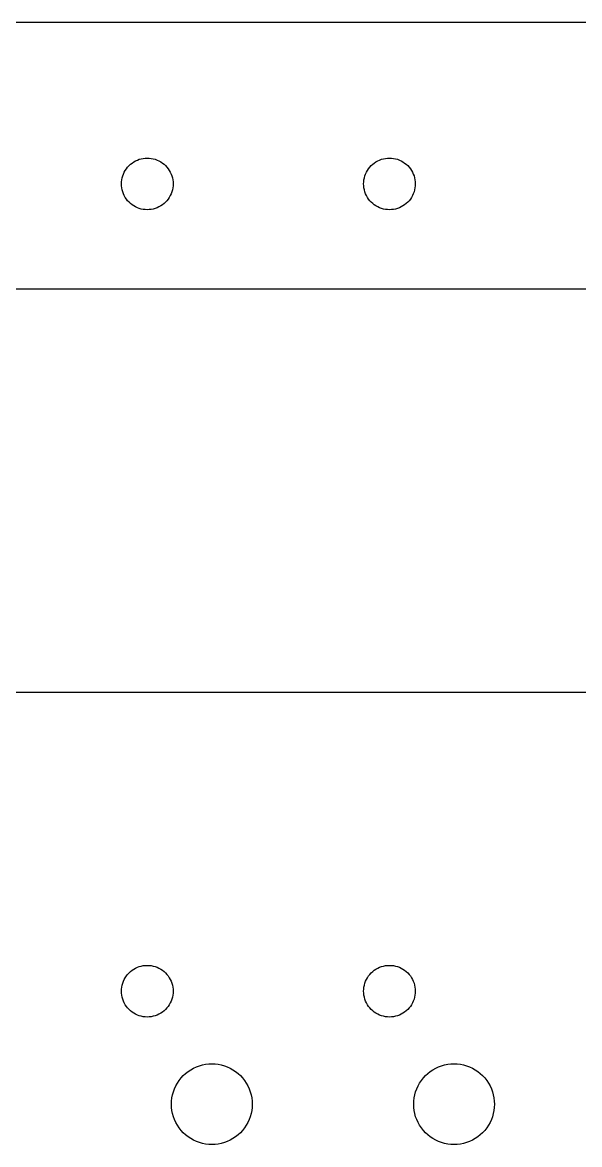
# Model space of a CAD drawing. Extents: x -2 to 337, y 54 to 261.
# Drawn here: x 216.5 to 251, y 191.9 to 261.4 of the extents above; entities that cross this region are included whole.
import ezdxf

# ---------------------------------------------------------------- set-up
doc = ezdxf.new("R2010")
doc.units = 0
doc.layers.get('0').update_dxf_attribs({"linetype": 'CONTINUOUS'})

msp = doc.modelspace()

# ---------------------------------------------------------------- linework, layer by layer
at = {"color": 7}
for p, q in [((336.709964, 261.436656), (-2.29, 261.436656)), ((223.715984, 252.958661), (223.835982, 252.992663)), ((223.835982, 252.992663), (223.959982, 253.016652)), ((223.959982, 253.016652), (224.083982, 253.031666)), ((224.083982, 253.031666), (224.209983, 253.036662)), ((224.209983, 253.036662), (224.335983, 253.031666)), ((224.335983, 253.031666), (224.459983, 253.016652)), ((224.459983, 253.016652), (224.583983, 252.992663)), ((224.583983, 252.992663), (224.703981, 252.958661)), ((238.715973, 252.958661), (238.835974, 252.992663)), ((238.835974, 252.992663), (238.959983, 253.016652)), ((238.959983, 253.016652), (239.083991, 253.031666)), ((239.083991, 253.031666), (239.209975, 253.036662)), ((239.209975, 253.036662), (239.335987, 253.031666)), ((239.335987, 253.031666), (239.459996, 253.016652)), ((239.459996, 253.016652), (239.583976, 252.992663)), ((239.583976, 252.992663), (239.703977, 252.958661)), ((222.845983, 252.272664), (222.915982, 252.376663)), ((222.915982, 252.376663), (222.992981, 252.475663)), ((222.992981, 252.475663), (223.078983, 252.567662)), ((223.078983, 252.567662), (223.170981, 252.653664)), ((223.170981, 252.653664), (223.269982, 252.730662)), ((223.269982, 252.730662), (223.373981, 252.800662)), ((223.373981, 252.800662), (223.483983, 252.862663)), ((223.483983, 252.862663), (223.597984, 252.914663)), ((223.597984, 252.914663), (223.715984, 252.958661)), ((224.703981, 252.958661), (224.821981, 252.914663)), ((224.821981, 252.914663), (224.935982, 252.862663)), ((224.935982, 252.862663), (225.045981, 252.800662)), ((225.045981, 252.800662), (225.149983, 252.730662)), ((225.149983, 252.730662), (225.248981, 252.653664)), ((225.248981, 252.653664), (225.340982, 252.567662)), ((225.340982, 252.567662), (225.426981, 252.475663)), ((225.426981, 252.475663), (225.503983, 252.376663)), ((225.503983, 252.376663), (225.573982, 252.272664)), ((237.845995, 252.272664), (237.915986, 252.376663)), ((237.915986, 252.376663), (237.992976, 252.475663)), ((237.992976, 252.475663), (238.07897, 252.567662)), ((238.07897, 252.567662), (238.170974, 252.653664)), ((238.170974, 252.653664), (238.269978, 252.730662)), ((238.269978, 252.730662), (238.373976, 252.800662)), ((238.373976, 252.800662), (238.483987, 252.862663)), ((238.483987, 252.862663), (238.597976, 252.914663)), ((238.597976, 252.914663), (238.715973, 252.958661)), ((239.703977, 252.958661), (239.821974, 252.914663)), ((239.821974, 252.914663), (239.935992, 252.862663)), ((239.935992, 252.862663), (240.045974, 252.800662)), ((240.045974, 252.800662), (240.149973, 252.730662)), ((240.149973, 252.730662), (240.248976, 252.653664)), ((240.248976, 252.653664), (240.340981, 252.567662)), ((240.340981, 252.567662), (240.426974, 252.475663)), ((240.426974, 252.475663), (240.503992, 252.376663)), ((240.503992, 252.376663), (240.573983, 252.272664)), ((222.615006, 251.562663), (222.629992, 251.686663)), ((222.629992, 251.686663), (222.653981, 251.810663)), ((222.653981, 251.810663), (222.687983, 251.930661)), ((222.687983, 251.930661), (222.731982, 252.048661)), ((222.731982, 252.048661), (222.783981, 252.162662)), ((222.783981, 252.162662), (222.845983, 252.272664)), ((225.573982, 252.272664), (225.635981, 252.162662)), ((225.635981, 252.162662), (225.687983, 252.048661)), ((225.687983, 252.048661), (225.731982, 251.930661)), ((225.731982, 251.930661), (225.765981, 251.810663)), ((225.765981, 251.810663), (225.78997, 251.686663)), ((225.78997, 251.686663), (225.804956, 251.562663)), ((237.615024, 251.562663), (237.629982, 251.686663)), ((237.629982, 251.686663), (237.653971, 251.810663)), ((237.653971, 251.810663), (237.687979, 251.930661)), ((237.687979, 251.930661), (237.731977, 252.048661)), ((237.731977, 252.048661), (237.783991, 252.162662)), ((237.783991, 252.162662), (237.845995, 252.272664)), ((240.573983, 252.272664), (240.635988, 252.162662)), ((240.635988, 252.162662), (240.687973, 252.048661)), ((240.687973, 252.048661), (240.731971, 251.930661)), ((240.731971, 251.930661), (240.765979, 251.810663)), ((240.765979, 251.810663), (240.789968, 251.686663)), ((240.789968, 251.686663), (240.804926, 251.562663)), ((222.610011, 251.436662), (222.615006, 251.562663)), ((222.615006, 251.310661), (222.610011, 251.436662)), ((222.629992, 251.186661), (222.615006, 251.310661)), ((222.653981, 251.062661), (222.629992, 251.186661)), ((222.687983, 250.942663), (222.653981, 251.062661)), ((222.731982, 250.824663), (222.687983, 250.942663)), ((225.731982, 250.942663), (225.687983, 250.824663)), ((225.765981, 251.062661), (225.731982, 250.942663)), ((225.78997, 251.186661), (225.765981, 251.062661)), ((225.804956, 251.310661), (225.78997, 251.186661)), ((225.804956, 251.562663), (225.809951, 251.436662)), ((225.809951, 251.436662), (225.804956, 251.310661)), ((237.609944, 251.436662), (237.615024, 251.562663)), ((237.615024, 251.310661), (237.609944, 251.436662)), ((237.629982, 251.186661), (237.615024, 251.310661)), ((237.653971, 251.062661), (237.629982, 251.186661)), ((237.687979, 250.942663), (237.653971, 251.062661)), ((237.731977, 250.824663), (237.687979, 250.942663)), ((240.731971, 250.942663), (240.687973, 250.824663)), ((240.765979, 251.062661), (240.731971, 250.942663)), ((240.789968, 251.186661), (240.765979, 251.062661)), ((240.804926, 251.310661), (240.789968, 251.186661)), ((240.804926, 251.562663), (240.810006, 251.436662)), ((240.810006, 251.436662), (240.804926, 251.310661)), ((222.783981, 250.710662), (222.731982, 250.824663)), ((222.845983, 250.600664), (222.783981, 250.710662)), ((222.915982, 250.496662), (222.845983, 250.600664)), ((222.992981, 250.397661), (222.915982, 250.496662)), ((223.078983, 250.305662), (222.992981, 250.397661)), ((223.170981, 250.219664), (223.078983, 250.305662)), ((223.269982, 250.142662), (223.170981, 250.219664)), ((225.248981, 250.219664), (225.149983, 250.142662)), ((225.340982, 250.305662), (225.248981, 250.219664)), ((225.426981, 250.397661), (225.340982, 250.305662)), ((225.503983, 250.496662), (225.426981, 250.397661)), ((225.573982, 250.600664), (225.503983, 250.496662)), ((225.635981, 250.710662), (225.573982, 250.600664)), ((225.687983, 250.824663), (225.635981, 250.710662)), ((237.783991, 250.710662), (237.731977, 250.824663)), ((237.845995, 250.600664), (237.783991, 250.710662)), ((237.915986, 250.496662), (237.845995, 250.600664)), ((237.992976, 250.397661), (237.915986, 250.496662)), ((238.07897, 250.305662), (237.992976, 250.397661)), ((238.170974, 250.219664), (238.07897, 250.305662)), ((238.269978, 250.142662), (238.170974, 250.219664)), ((240.248976, 250.219664), (240.149973, 250.142662)), ((240.340981, 250.305662), (240.248976, 250.219664)), ((240.426974, 250.397661), (240.340981, 250.305662)), ((240.503992, 250.496662), (240.426974, 250.397661)), ((240.573983, 250.600664), (240.503992, 250.496662)), ((240.635988, 250.710662), (240.573983, 250.600664)), ((240.687973, 250.824663), (240.635988, 250.710662)), ((223.373981, 250.072662), (223.269982, 250.142662)), ((223.483983, 250.010661), (223.373981, 250.072662)), ((223.597984, 249.958662), (223.483983, 250.010661)), ((223.715984, 249.914663), (223.597984, 249.958662)), ((223.835982, 249.880661), (223.715984, 249.914663)), ((223.959982, 249.856672), (223.835982, 249.880661)), ((224.083982, 249.841658), (223.959982, 249.856672)), ((224.209983, 249.836663), (224.083982, 249.841658)), ((224.335983, 249.841658), (224.209983, 249.836663)), ((224.459983, 249.856672), (224.335983, 249.841658)), ((224.583983, 249.880661), (224.459983, 249.856672)), ((224.703981, 249.914663), (224.583983, 249.880661)), ((224.821981, 249.958662), (224.703981, 249.914663)), ((224.935982, 250.010661), (224.821981, 249.958662)), ((225.045981, 250.072662), (224.935982, 250.010661)), ((225.149983, 250.142662), (225.045981, 250.072662)), ((238.373976, 250.072662), (238.269978, 250.142662)), ((238.483987, 250.010661), (238.373976, 250.072662)), ((238.597976, 249.958662), (238.483987, 250.010661)), ((238.715973, 249.914663), (238.597976, 249.958662)), ((238.835974, 249.880661), (238.715973, 249.914663)), ((238.959983, 249.856672), (238.835974, 249.880661)), ((239.083991, 249.841658), (238.959983, 249.856672)), ((239.209975, 249.836663), (239.083991, 249.841658)), ((239.335987, 249.841658), (239.209975, 249.836663)), ((239.459996, 249.856672), (239.335987, 249.841658)), ((239.583976, 249.880661), (239.459996, 249.856672)), ((239.703977, 249.914663), (239.583976, 249.880661)), ((239.821974, 249.958662), (239.703977, 249.914663)), ((239.935992, 250.010661), (239.821974, 249.958662)), ((240.045974, 250.072662), (239.935992, 250.010661)), ((240.149973, 250.142662), (240.045974, 250.072662)), ((8.709998, 244.936655), (319.709969, 244.936655)), ((319.709969, 219.936655), (8.709998, 219.936655)), ((223.597984, 202.91463), (223.715984, 202.958629)), ((223.715984, 202.958629), (223.835982, 202.992628)), ((223.835982, 202.992628), (223.959982, 203.016617)), ((223.959982, 203.016617), (224.083982, 203.031631)), ((224.083982, 203.031631), (224.209983, 203.036626)), ((224.209983, 203.036626), (224.335983, 203.031631)), ((224.335983, 203.031631), (224.459983, 203.016617)), ((224.459983, 203.016617), (224.583983, 202.992628)), ((224.583983, 202.992628), (224.703981, 202.958629)), ((224.703981, 202.958629), (224.821981, 202.91463)), ((238.597976, 202.91463), (238.715973, 202.958629)), ((238.715973, 202.958629), (238.835974, 202.992628)), ((238.835974, 202.992628), (238.959983, 203.016617)), ((238.959983, 203.016617), (239.083991, 203.031631)), ((239.083991, 203.031631), (239.209975, 203.036626)), ((239.209975, 203.036626), (239.335987, 203.031631)), ((239.335987, 203.031631), (239.459996, 203.016617)), ((239.459996, 203.016617), (239.583976, 202.992628)), ((239.583976, 202.992628), (239.703977, 202.958629)), ((239.703977, 202.958629), (239.821974, 202.91463)), ((222.783981, 202.162629), (222.845983, 202.272628)), ((222.845983, 202.272628), (222.915982, 202.37663)), ((222.915982, 202.37663), (222.992981, 202.475628)), ((222.992981, 202.475628), (223.078983, 202.567629)), ((223.078983, 202.567629), (223.170981, 202.653628)), ((223.170981, 202.653628), (223.269982, 202.73063)), ((223.269982, 202.73063), (223.373981, 202.800629)), ((223.373981, 202.800629), (223.483983, 202.862628)), ((223.483983, 202.862628), (223.597984, 202.91463)), ((224.821981, 202.91463), (224.935982, 202.862628)), ((224.935982, 202.862628), (225.045981, 202.800629)), ((225.045981, 202.800629), (225.149983, 202.73063)), ((225.149983, 202.73063), (225.248981, 202.653628)), ((225.248981, 202.653628), (225.340982, 202.567629)), ((225.340982, 202.567629), (225.426981, 202.475628)), ((225.426981, 202.475628), (225.503983, 202.37663)), ((225.503983, 202.37663), (225.573982, 202.272628)), ((225.573982, 202.272628), (225.635981, 202.162629)), ((237.783991, 202.162629), (237.845995, 202.272628)), ((237.845995, 202.272628), (237.915986, 202.37663)), ((237.915986, 202.37663), (237.992976, 202.475628)), ((237.992976, 202.475628), (238.07897, 202.567629)), ((238.07897, 202.567629), (238.170974, 202.653628)), ((238.170974, 202.653628), (238.269978, 202.73063)), ((238.269978, 202.73063), (238.373976, 202.800629)), ((238.373976, 202.800629), (238.483987, 202.862628)), ((238.483987, 202.862628), (238.597976, 202.91463)), ((239.821974, 202.91463), (239.935992, 202.862628)), ((239.935992, 202.862628), (240.045974, 202.800629)), ((240.045974, 202.800629), (240.149973, 202.73063)), ((240.149973, 202.73063), (240.248976, 202.653628)), ((240.248976, 202.653628), (240.340981, 202.567629)), ((240.340981, 202.567629), (240.426974, 202.475628)), ((240.426974, 202.475628), (240.503992, 202.37663)), ((240.503992, 202.37663), (240.573983, 202.272628)), ((240.573983, 202.272628), (240.635988, 202.162629)), ((222.610011, 201.43663), (222.615006, 201.562628)), ((222.615006, 201.562628), (222.629992, 201.686628)), ((222.629992, 201.686628), (222.653981, 201.810628)), ((222.653981, 201.810628), (222.687983, 201.930628)), ((222.687983, 201.930628), (222.731982, 202.048628)), ((222.731982, 202.048628), (222.783981, 202.162629)), ((225.635981, 202.162629), (225.687983, 202.048628)), ((225.687983, 202.048628), (225.731982, 201.930628)), ((225.731982, 201.930628), (225.765981, 201.810628)), ((225.765981, 201.810628), (225.78997, 201.686628)), ((225.78997, 201.686628), (225.804956, 201.562628)), ((225.804956, 201.562628), (225.809951, 201.43663)), ((237.609944, 201.43663), (237.615024, 201.562628)), ((237.615024, 201.562628), (237.629982, 201.686628)), ((237.629982, 201.686628), (237.653971, 201.810628)), ((237.653971, 201.810628), (237.687979, 201.930628)), ((237.687979, 201.930628), (237.731977, 202.048628)), ((237.731977, 202.048628), (237.783991, 202.162629)), ((240.635988, 202.162629), (240.687973, 202.048628)), ((240.687973, 202.048628), (240.731971, 201.930628)), ((240.731971, 201.930628), (240.765979, 201.810628)), ((240.765979, 201.810628), (240.789968, 201.686628)), ((240.789968, 201.686628), (240.804926, 201.562628)), ((240.804926, 201.562628), (240.810006, 201.43663)), ((222.615006, 201.310629), (222.610011, 201.43663)), ((222.629992, 201.186629), (222.615006, 201.310629)), ((222.653981, 201.062629), (222.629992, 201.186629)), ((222.687983, 200.942628), (222.653981, 201.062629)), ((222.731982, 200.824628), (222.687983, 200.942628)), ((225.731982, 200.942628), (225.687983, 200.824628)), ((225.765981, 201.062629), (225.731982, 200.942628)), ((225.78997, 201.186629), (225.765981, 201.062629)), ((225.804956, 201.310629), (225.78997, 201.186629)), ((225.809951, 201.43663), (225.804956, 201.310629)), ((237.615024, 201.310629), (237.609944, 201.43663)), ((237.629982, 201.186629), (237.615024, 201.310629)), ((237.653971, 201.062629), (237.629982, 201.186629)), ((237.687979, 200.942628), (237.653971, 201.062629)), ((237.731977, 200.824628), (237.687979, 200.942628)), ((240.731971, 200.942628), (240.687973, 200.824628)), ((240.765979, 201.062629), (240.731971, 200.942628)), ((240.789968, 201.186629), (240.765979, 201.062629)), ((240.804926, 201.310629), (240.789968, 201.186629)), ((240.810006, 201.43663), (240.804926, 201.310629)), ((222.783981, 200.71063), (222.731982, 200.824628)), ((222.845983, 200.600628), (222.783981, 200.71063)), ((222.915982, 200.496629), (222.845983, 200.600628)), ((222.992981, 200.397629), (222.915982, 200.496629)), ((223.078983, 200.30563), (222.992981, 200.397629)), ((223.170981, 200.219628), (223.078983, 200.30563)), ((223.269982, 200.14263), (223.170981, 200.219628)), ((225.248981, 200.219628), (225.149983, 200.14263)), ((225.340982, 200.30563), (225.248981, 200.219628)), ((225.426981, 200.397629), (225.340982, 200.30563)), ((225.503983, 200.496629), (225.426981, 200.397629)), ((225.573982, 200.600628), (225.503983, 200.496629)), ((225.635981, 200.71063), (225.573982, 200.600628)), ((225.687983, 200.824628), (225.635981, 200.71063)), ((237.783991, 200.71063), (237.731977, 200.824628)), ((237.845995, 200.600628), (237.783991, 200.71063)), ((237.915986, 200.496629), (237.845995, 200.600628)), ((237.992976, 200.397629), (237.915986, 200.496629)), ((238.07897, 200.30563), (237.992976, 200.397629)), ((238.170974, 200.219628), (238.07897, 200.30563)), ((238.269978, 200.14263), (238.170974, 200.219628)), ((240.248976, 200.219628), (240.149973, 200.14263)), ((240.340981, 200.30563), (240.248976, 200.219628)), ((240.426974, 200.397629), (240.340981, 200.30563)), ((240.503992, 200.496629), (240.426974, 200.397629)), ((240.573983, 200.600628), (240.503992, 200.496629)), ((240.635988, 200.71063), (240.573983, 200.600628)), ((240.687973, 200.824628), (240.635988, 200.71063)), ((223.373981, 200.07263), (223.269982, 200.14263)), ((223.483983, 200.010629), (223.373981, 200.07263)), ((223.597984, 199.958629), (223.483983, 200.010629)), ((223.715984, 199.914628), (223.597984, 199.958629)), ((223.835982, 199.880629), (223.715984, 199.914628)), ((223.959982, 199.85664), (223.835982, 199.880629)), ((224.083982, 199.841654), (223.959982, 199.85664)), ((224.209983, 199.836658), (224.083982, 199.841654)), ((224.335983, 199.841654), (224.209983, 199.836658)), ((224.459983, 199.85664), (224.335983, 199.841654)), ((224.583983, 199.880629), (224.459983, 199.85664)), ((224.703981, 199.914628), (224.583983, 199.880629)), ((224.821981, 199.958629), (224.703981, 199.914628)), ((224.935982, 200.010629), (224.821981, 199.958629)), ((225.045981, 200.07263), (224.935982, 200.010629)), ((225.149983, 200.14263), (225.045981, 200.07263)), ((238.373976, 200.07263), (238.269978, 200.14263)), ((238.483987, 200.010629), (238.373976, 200.07263)), ((238.597976, 199.958629), (238.483987, 200.010629)), ((238.715973, 199.914628), (238.597976, 199.958629)), ((238.835974, 199.880629), (238.715973, 199.914628)), ((238.959983, 199.85664), (238.835974, 199.880629)), ((239.083991, 199.841654), (238.959983, 199.85664)), ((239.209975, 199.836658), (239.083991, 199.841654)), ((239.335987, 199.841654), (239.209975, 199.836658)), ((239.459996, 199.85664), (239.335987, 199.841654)), ((239.583976, 199.880629), (239.459996, 199.85664)), ((239.703977, 199.914628), (239.583976, 199.880629)), ((239.821974, 199.958629), (239.703977, 199.914628)), ((239.935992, 200.010629), (239.821974, 199.958629)), ((240.045974, 200.07263), (239.935992, 200.010629)), ((240.149973, 200.14263), (240.045974, 200.07263)), ((227.074981, 196.664653), (227.252982, 196.746655)), ((227.252982, 196.746655), (227.436982, 196.814654)), ((227.436982, 196.814654), (227.625983, 196.867655)), ((227.625983, 196.867655), (227.818981, 196.905654)), ((227.818981, 196.905654), (228.013982, 196.928655)), ((228.013982, 196.928655), (228.209983, 196.936642)), ((228.209983, 196.936642), (228.405981, 196.928655)), ((228.405981, 196.928655), (228.600982, 196.905654)), ((228.600982, 196.905654), (228.793983, 196.867655)), ((228.793983, 196.867655), (228.982981, 196.814654)), ((228.982981, 196.814654), (229.166982, 196.746655)), ((229.166982, 196.746655), (229.344982, 196.664653)), ((242.074982, 196.664653), (242.25298, 196.746655)), ((242.25298, 196.746655), (242.436989, 196.814654)), ((242.436989, 196.814654), (242.625993, 196.867655)), ((242.625993, 196.867655), (242.818976, 196.905654)), ((242.818976, 196.905654), (243.013992, 196.928655)), ((243.013992, 196.928655), (243.209995, 196.936642)), ((243.209995, 196.936642), (243.40597, 196.928655)), ((243.40597, 196.928655), (243.600986, 196.905654)), ((243.600986, 196.905654), (243.79397, 196.867655)), ((243.79397, 196.867655), (243.982974, 196.814654)), ((243.982974, 196.814654), (244.166983, 196.746655)), ((244.166983, 196.746655), (244.34498, 196.664653)), ((226.186983, 195.905653), (226.308982, 196.060655)), ((226.308982, 196.060655), (226.441982, 196.204653)), ((226.441982, 196.204653), (226.585983, 196.337653)), ((226.585983, 196.337653), (226.740982, 196.459655)), ((226.740982, 196.459655), (226.903983, 196.568655)), ((226.903983, 196.568655), (227.074981, 196.664653)), ((229.344982, 196.664653), (229.51598, 196.568655)), ((229.51598, 196.568655), (229.678981, 196.459655)), ((229.678981, 196.459655), (229.833983, 196.337653)), ((229.833983, 196.337653), (229.977981, 196.204653)), ((229.977981, 196.204653), (230.110981, 196.060655)), ((230.110981, 196.060655), (230.232983, 195.905653)), ((241.18697, 195.905653), (241.308975, 196.060655)), ((241.308975, 196.060655), (241.441986, 196.204653)), ((241.441986, 196.204653), (241.585976, 196.337653)), ((241.585976, 196.337653), (241.740972, 196.459655)), ((241.740972, 196.459655), (241.903984, 196.568655)), ((241.903984, 196.568655), (242.074982, 196.664653)), ((244.34498, 196.664653), (244.515979, 196.568655)), ((244.515979, 196.568655), (244.67899, 196.459655)), ((244.67899, 196.459655), (244.833987, 196.337653)), ((244.833987, 196.337653), (244.977976, 196.204653)), ((244.977976, 196.204653), (245.110988, 196.060655)), ((245.110988, 196.060655), (245.232992, 195.905653)), ((225.831981, 195.209653), (225.899983, 195.393653)), ((225.899983, 195.393653), (225.981982, 195.571654)), ((225.981982, 195.571654), (226.077983, 195.742655)), ((226.077983, 195.742655), (226.186983, 195.905653)), ((230.232983, 195.905653), (230.341983, 195.742655)), ((230.341983, 195.742655), (230.437981, 195.571654)), ((230.437981, 195.571654), (230.519983, 195.393653)), ((230.519983, 195.393653), (230.587982, 195.209653)), ((240.831991, 195.209653), (240.899978, 195.393653)), ((240.899978, 195.393653), (240.981992, 195.571654)), ((240.981992, 195.571654), (241.077976, 195.742655)), ((241.077976, 195.742655), (241.18697, 195.905653)), ((245.232992, 195.905653), (245.341987, 195.742655)), ((245.341987, 195.742655), (245.43797, 195.571654)), ((245.43797, 195.571654), (245.519984, 195.393653)), ((245.519984, 195.393653), (245.587972, 195.209653)), ((225.709965, 194.436655), (225.717981, 194.632653)), ((225.717981, 194.632653), (225.740982, 194.827654)), ((225.740982, 194.827654), (225.778983, 195.020654)), ((225.778983, 195.020654), (225.831981, 195.209653)), ((230.587982, 195.209653), (230.640983, 195.020654)), ((230.640983, 195.020654), (230.678982, 194.827654)), ((230.678982, 194.827654), (230.701983, 194.632653)), ((230.701983, 194.632653), (230.70997, 194.436655)), ((240.70993, 194.436655), (240.717832, 194.632653)), ((240.717832, 194.632653), (240.740974, 194.827654)), ((240.740974, 194.827654), (240.77899, 195.020654)), ((240.77899, 195.020654), (240.831991, 195.209653)), ((245.587972, 195.209653), (245.640973, 195.020654)), ((245.640973, 195.020654), (245.678988, 194.827654)), ((245.678988, 194.827654), (245.70213, 194.632653)), ((245.70213, 194.632653), (245.710033, 194.436655)), ((225.717981, 194.240654), (225.709965, 194.436655)), ((225.740982, 194.045653), (225.717981, 194.240654)), ((225.778983, 193.852652), (225.740982, 194.045653)), ((230.678982, 194.045653), (230.640983, 193.852652)), ((230.701983, 194.240654), (230.678982, 194.045653)), ((230.70997, 194.436655), (230.701983, 194.240654)), ((240.717832, 194.240654), (240.70993, 194.436655)), ((240.740974, 194.045653), (240.717832, 194.240654)), ((240.77899, 193.852652), (240.740974, 194.045653)), ((245.678988, 194.045653), (245.640973, 193.852652)), ((245.70213, 194.240654), (245.678988, 194.045653)), ((245.710033, 194.436655), (245.70213, 194.240654)), ((225.831981, 193.663654), (225.778983, 193.852652)), ((225.899983, 193.479653), (225.831981, 193.663654)), ((225.981982, 193.301653), (225.899983, 193.479653)), ((226.077983, 193.130655), (225.981982, 193.301653)), ((230.437981, 193.301653), (230.341983, 193.130655)), ((230.519983, 193.479653), (230.437981, 193.301653)), ((230.587982, 193.663654), (230.519983, 193.479653)), ((230.640983, 193.852652), (230.587982, 193.663654)), ((240.831991, 193.663654), (240.77899, 193.852652)), ((240.899978, 193.479653), (240.831991, 193.663654)), ((240.981992, 193.301653), (240.899978, 193.479653)), ((241.077976, 193.130655), (240.981992, 193.301653)), ((245.43797, 193.301653), (245.341987, 193.130655)), ((245.519984, 193.479653), (245.43797, 193.301653)), ((245.587972, 193.663654), (245.519984, 193.479653)), ((245.640973, 193.852652), (245.587972, 193.663654)), ((226.186983, 192.967654), (226.077983, 193.130655)), ((226.308982, 192.812655), (226.186983, 192.967654)), ((226.441982, 192.668654), (226.308982, 192.812655)), ((226.585983, 192.535654), (226.441982, 192.668654)), ((226.740982, 192.413655), (226.585983, 192.535654)), ((229.833983, 192.535654), (229.678981, 192.413655)), ((229.977981, 192.668654), (229.833983, 192.535654)), ((230.110981, 192.812655), (229.977981, 192.668654)), ((230.232983, 192.967654), (230.110981, 192.812655)), ((230.341983, 193.130655), (230.232983, 192.967654)), ((241.18697, 192.967654), (241.077976, 193.130655)), ((241.308975, 192.812655), (241.18697, 192.967654)), ((241.441986, 192.668654), (241.308975, 192.812655)), ((241.585976, 192.535654), (241.441986, 192.668654)), ((241.740972, 192.413655), (241.585976, 192.535654)), ((244.833987, 192.535654), (244.67899, 192.413655)), ((244.977976, 192.668654), (244.833987, 192.535654)), ((245.110988, 192.812655), (244.977976, 192.668654)), ((245.232992, 192.967654), (245.110988, 192.812655)), ((245.341987, 193.130655), (245.232992, 192.967654)), ((226.903983, 192.304652), (226.740982, 192.413655)), ((227.074981, 192.208654), (226.903983, 192.304652)), ((227.252982, 192.126655), (227.074981, 192.208654)), ((227.436982, 192.058653), (227.252982, 192.126655)), ((227.625983, 192.005655), (227.436982, 192.058653)), ((227.818981, 191.967653), (227.625983, 192.005655)), ((228.013982, 191.944652), (227.818981, 191.967653)), ((228.209983, 191.936665), (228.013982, 191.944652)), ((228.405981, 191.944652), (228.209983, 191.936665)), ((228.600982, 191.967653), (228.405981, 191.944652)), ((228.793983, 192.005655), (228.600982, 191.967653)), ((228.982981, 192.058653), (228.793983, 192.005655)), ((229.166982, 192.126655), (228.982981, 192.058653)), ((229.344982, 192.208654), (229.166982, 192.126655)), ((229.51598, 192.304652), (229.344982, 192.208654)), ((229.678981, 192.413655), (229.51598, 192.304652)), ((241.903984, 192.304652), (241.740972, 192.413655)), ((242.074982, 192.208654), (241.903984, 192.304652)), ((242.25298, 192.126655), (242.074982, 192.208654)), ((242.436989, 192.058653), (242.25298, 192.126655)), ((242.625993, 192.005655), (242.436989, 192.058653)), ((242.818976, 191.967653), (242.625993, 192.005655)), ((243.013992, 191.944652), (242.818976, 191.967653)), ((243.209995, 191.936665), (243.013992, 191.944652)), ((243.40597, 191.944652), (243.209995, 191.936665)), ((243.600986, 191.967653), (243.40597, 191.944652)), ((243.79397, 192.005655), (243.600986, 191.967653)), ((243.982974, 192.058653), (243.79397, 192.005655)), ((244.166983, 192.126655), (243.982974, 192.058653)), ((244.34498, 192.208654), (244.166983, 192.126655)), ((244.515979, 192.304652), (244.34498, 192.208654)), ((244.67899, 192.413655), (244.515979, 192.304652))]:
    msp.add_line(p, q, dxfattribs=at)

doc.saveas('drawing.dxf')
